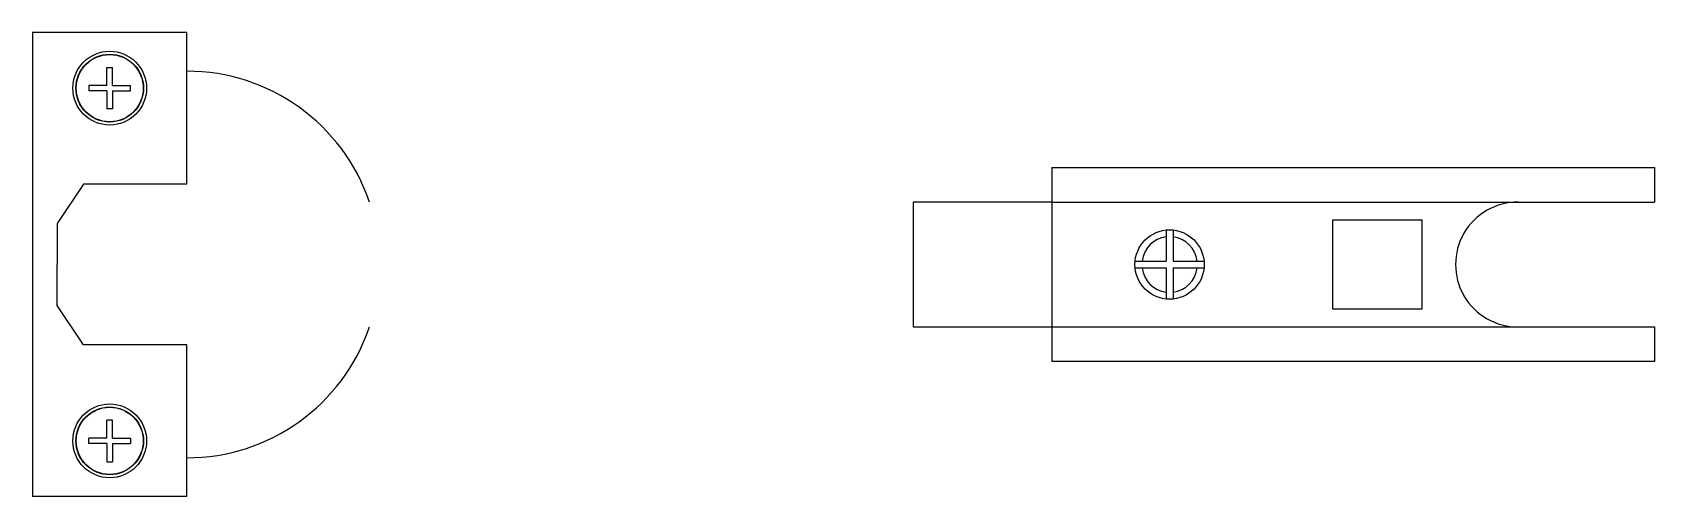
# Model space of a CAD drawing. Header units: millimetres. Extents: x -494 to 3469, y 484 to 2917.
# Drawn here: x 1929.94 to 1941.64, y 967.45 to 970.8 of the extents above; entities that cross this region are included whole.
import ezdxf

# ---------------------------------------------------------------- set-up
doc = ezdxf.new("R2010")
doc.units = ezdxf.units.MM
doc.layers.add('VITI', color=2, linetype='Continuous', transparency=0.2)

msp = doc.modelspace()

# ---------------------------------------------------------------- linework, layer by layer
at = {"layer": 'VITI'}
for p, q in [((1931.051, 970.798), (1929.936, 970.798)), ((1929.936, 970.798), (1929.936, 967.454)), ((1931.051, 969.704), (1931.051, 970.798)), ((1930.474, 970.417), (1930.474, 970.547)), ((1930.474, 970.547), (1930.514, 970.547)), ((1930.514, 970.417), (1930.514, 970.547)), ((1930.474, 970.417), (1930.344, 970.417)), ((1930.344, 970.417), (1930.344, 970.377)), ((1930.474, 970.377), (1930.344, 970.377)), ((1930.474, 970.377), (1930.474, 970.247)), ((1930.514, 970.417), (1930.644, 970.417)), ((1930.514, 970.377), (1930.514, 970.247)), ((1930.514, 970.377), (1930.644, 970.377)), ((1930.644, 970.377), (1930.644, 970.417)), ((1930.514, 970.247), (1930.474, 970.247)), ((1937.294, 969.826), (1941.644, 969.826)), ((1937.294, 969.826), (1937.294, 968.426)), ((1941.644, 969.826), (1941.644, 969.576)), ((1930.305, 969.704), (1930.114, 969.422)), ((1931.051, 969.704), (1930.305, 969.704)), ((1937.294, 969.576), (1936.294, 969.576)), ((1936.294, 969.576), (1936.294, 968.676)), ((1937.294, 969.576), (1941.644, 969.576)), ((1939.322, 968.804), (1939.322, 969.448)), ((1939.322, 969.448), (1939.967, 969.448)), ((1939.967, 968.804), (1939.967, 969.448)), ((1930.114, 969.422), (1930.114, 969.126)), ((1938.119, 969.375), (1938.119, 969.151)), ((1938.169, 969.375), (1938.169, 969.151)), ((1930.114, 968.83), (1930.114, 969.126)), ((1937.896, 969.151), (1938.119, 969.151)), ((1937.896, 969.101), (1938.119, 969.101)), ((1938.119, 969.101), (1938.119, 968.877)), ((1938.169, 969.151), (1938.393, 969.151)), ((1938.169, 969.101), (1938.393, 969.101)), ((1938.169, 969.101), (1938.169, 968.877)), ((1930.305, 968.548), (1930.114, 968.83)), ((1939.967, 968.804), (1939.322, 968.804)), ((1936.294, 968.676), (1937.294, 968.676)), ((1937.294, 968.676), (1941.644, 968.676)), ((1941.644, 968.676), (1941.644, 968.426)), ((1931.051, 968.548), (1930.305, 968.548)), ((1931.051, 967.454), (1931.051, 968.548)), ((1941.644, 968.426), (1937.294, 968.426)), ((1930.474, 967.875), (1930.474, 968.005)), ((1930.514, 968.005), (1930.474, 968.005)), ((1930.514, 967.875), (1930.514, 968.005)), ((1930.474, 967.875), (1930.344, 967.875)), ((1930.344, 967.835), (1930.344, 967.875)), ((1930.474, 967.835), (1930.344, 967.835)), ((1930.474, 967.835), (1930.474, 967.705)), ((1930.514, 967.875), (1930.644, 967.875)), ((1930.514, 967.835), (1930.514, 967.705)), ((1930.514, 967.835), (1930.644, 967.835)), ((1930.644, 967.875), (1930.644, 967.835)), ((1930.474, 967.705), (1930.514, 967.705)), ((1931.051, 967.454), (1929.936, 967.454))]:
    msp.add_line(p, q, dxfattribs=at)
for centre, radius in [((1930.494, 970.397), 0.266), ((1930.494, 970.397), 0.244), ((1930.494, 970.397), 0.242), ((1938.144, 969.126), 0.25), ((1930.494, 967.855), 0.266), ((1930.494, 967.855), 0.244), ((1930.494, 967.855), 0.242)]:
    msp.add_circle(centre, radius, dxfattribs=at)
for centre, radius, start, end in [((1931.051, 969.126), 1.393, 18.8424, 90), ((1940.658, 969.126), 0.45, 89.4905, 270.5095), ((1938.144, 969.126), 0.2, 97.1808, 172.8192), ((1938.144, 969.126), 0.2, 7.1808, 82.8192), ((1938.144, 969.126), 0.2, 187.1808, 262.8192), ((1938.144, 969.126), 0.2, 277.1808, 352.8192), ((1931.051, 969.126), 1.393, 270, 341.1589)]:
    msp.add_arc(centre, radius, start, end, dxfattribs=at)

doc.saveas('drawing.dxf')
